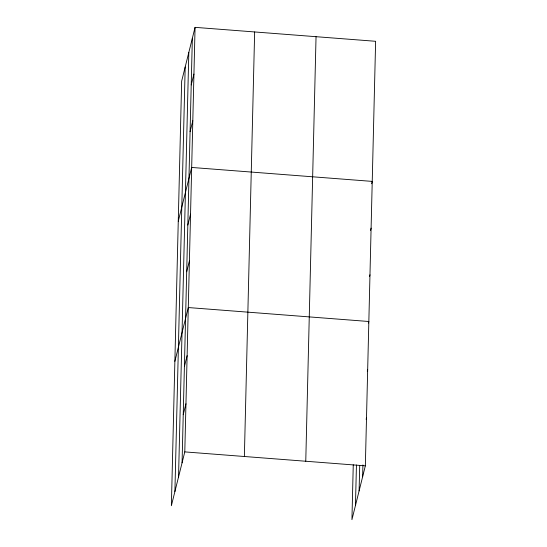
<?xml version="1.0" encoding="UTF-8"?>
<svg xmlns="http://www.w3.org/2000/svg" width="547" height="547" viewBox="0 0 547 547"><rect width="100%" height="100%" fill="white"/><g stroke="black" fill="none" stroke-linecap="round" stroke-linejoin="round"><path stroke-width="0.82" d="M174.903 491.548L185.18 67.001M178.541 476.97L188.818 52.416M182.069 462.81L192.346 38.263M195.067 27.35L181.652 81.154L171.375 505.708L184.79 451.897L195.067 27.35L375.625 41.292L365.348 465.846L351.933 519.65L353.259 464.779M244.372 456.499L254.649 31.952M305.766 461.244L316.043 36.69M355.461 505.496L356.446 464.977M359.099 490.912L359.714 465.586M362.627 476.758L362.914 464.943M191.211 84.963L193.932 74.05M190.082 131.663L192.804 120.75M178.26 221.255L191.676 167.45L372.233 181.399L371.652 183.737M187.826 225.063L190.547 214.15M186.691 271.763L189.412 260.851M174.869 361.362L188.284 307.551L368.842 321.499L368.452 323.058M184.401 366.579L187.122 355.666M183.231 414.694L185.953 403.782M370.524 230.437L371.105 228.099M369.587 276.358L369.977 274.799M367.29 371.174L367.68 369.615M366.128 419.289L366.517 417.73M184.79 451.897L365.348 465.846"/></g></svg>
